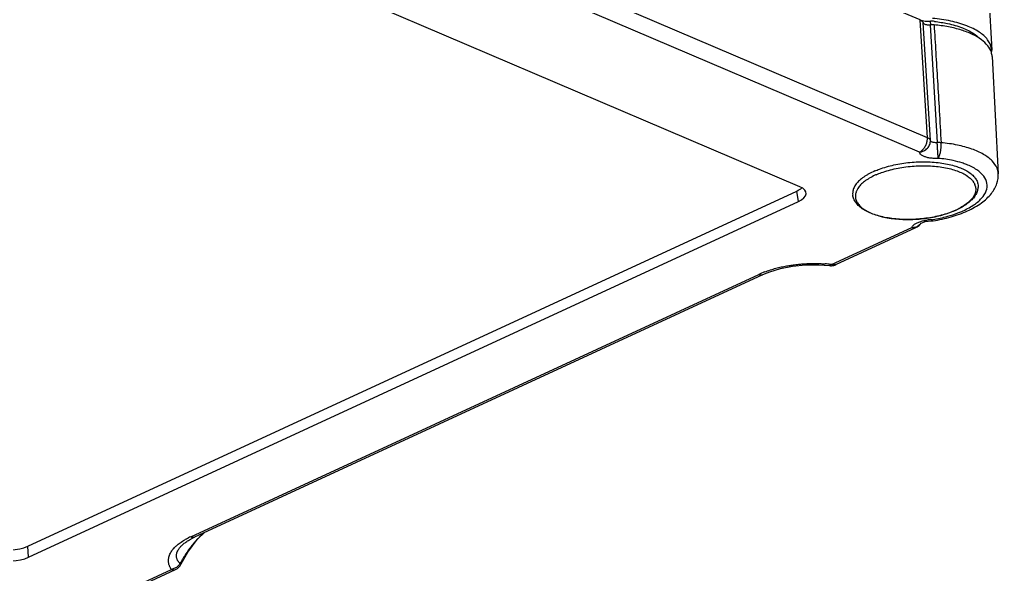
# Model space of a CAD drawing. Header units: millimetres. Extents: x -308 to 1490, y -1725 to -1095.
# Drawn here: x -212.3 to -129.8, y -1591.5 to -1544.7 of the extents above; entities that cross this region are included whole.
import ezdxf

# ---------------------------------------------------------------- set-up
doc = ezdxf.new("R2010")
doc.units = ezdxf.units.MM

# ---------------------------------------------------------------- blocks, each defined once
blk = doc.blocks.new('*u2')
for p, q in [((-6.878756855910865, 67.93869828344612), (-13.63993403911093, 64.81359354814595)), ((-6.523405179910924, 67.92625157274608), (-13.28457872511092, 64.80114851894598)), ((-1.241854589710897, 63.77578627914602), (-66.15358816301091, 33.77273200724585)), ((-14.12125882241082, 64.3399194557461), (-14.68161657601092, 63.33329539974602)), ((-1.241854589710897, 63.77578627914602), (-1.180974163510882, 62.84760595164607)), ((-1.180974163510882, 62.84760595164607), (-66.01548907101085, 32.88024315954613)), ((-14.68161657601092, 63.33329539974602), (-15.4645713673109, 62.28843137754598)), ((-15.27103906911088, 62.05635639864602), (-63.15800881691086, 39.92237121214612)), ((-14.91611266351094, 62.04371347644599), (-62.80225997921093, 39.91010838384591)), ((-15.4645713673109, 62.28843137754598), (-16.10231376321087, 61.67213069074603)), ((-14.80073493231089, 62.3028933937461), (-15.27103990531089, 62.05635821014607)), ((-14.80007246431092, 62.303291010046), (-14.80072617461099, 62.30290059194601)), ((-69.29623593541089, 39.088521139146), (-76.05741311861095, 35.96341640384617)), ((-68.94088444801093, 39.07607434124611), (-75.70206144241092, 35.95096969324595)), ((-76.45644131341089, 35.60478131094624), (-76.45498137861091, 35.60601051574622)), ((-76.0565196468109, 35.96382781674583), (-76.05741072131093, 35.96341751184605)), ((-77.10057547701092, 35.42284657874598), (-77.35402016581088, 35.40781108474584)), ((-66.15358816301091, 33.77273200724585), (-66.01548907101085, 32.88024315954613)), ((-66.28052730321099, 32.51888327004599), (-6.968791031810838, 7.207638637946047)), ((-82.48274611851093, 21.54059854634602), (-82.9983283849109, 31.41733016424587)), ((-76.34698267971089, 29.60070817324595), (-13.13255616191088, 2.623993032946146)), ((-77.25091809551088, 18.8589071042461), (-77.85054223941086, 28.8001900052459)), ((-77.27479843381093, 28.60784924284599), (-76.6756757344109, 18.66960621704607)), ((-77.02048978531093, 28.3805882922461), (-76.42106108501093, 18.43703907174586)), ((-77.02048978531093, 28.3805882922461), (-13.80606326741088, 1.403873151946073)), ((-80.46003213971096, -17.00657412665396), (-82.44421934441095, 21.00343083184612)), ((-77.30683589591092, 18.85521842074604), (-77.28602722111088, 18.53982294954608)), ((-76.42106108501093, 18.43703907174586), (-13.27395619581091, -8.51094660765375))]:
    blk.add_line(p, q)
for points in [[(-63.15800949111087, 39.92237266804614), (-63.72716003111088, 39.6911123614459), (-64.62715620711094, 39.42341265344612), (-65.65013442831093, 39.22620634064606), (-66.75215541371097, 39.11707085474609), (-67.8805527157109, 39.10729051604608), (-68.7620689209109, 39.17420615484616)], [(-76.62978969691096, 35.52372729654599), (-76.83840513301095, 35.46562162584587), (-77.10057547701092, 35.42284657874598)], [(-76.45498137861091, 35.60601051574622), (-76.50095315931082, 35.5784674863462), (-76.62978969691096, 35.52372729654599)]]:
    blk.add_lwpolyline(points)
for centre, radius, start, end in [((-13.22017546571089, 63.90572369324605), 1.0002385597, 114.8161561426982, 154.272422920997), ((-21.0393954476109, 67.34885270224606), 7.5495406851, 311.6389267926995, 315.6764512896011), ((-21.56430035661094, 67.86889837544607), 8.288423084, 315.6398993286039, 317.6894096312935), ((-17.6949012752109, 68.05959206274599), 6.6266478188, 294.7926413207977, 296.7085956339985), ((-66.00186378141086, 46.85401993734604), 7.6456113002, 290.7072812749961, 294.7392249338994), ((-68.87644535851098, 38.18004509604589), 1.0007761235, 93.83586663639944, 114.8008165913985), ((-68.87669805481084, 38.18214981384608), 0.998659222, 83.41285753300026, 93.8294794615032), ((-67.56887640311095, 50.96964424494604), 11.9724438244, 263.4196096677041, 263.8792795150017), ((-67.53331930471097, 51.31559502274604), 12.3202156188, 263.8864047812023, 265.9085438350978), ((-75.63558728951091, 35.05479649754602), 1.0023112483, 140.2729650850033, 146.7839459031073), ((-75.8294760394109, 35.13613228374606), 0.7926739748, 133.0595532366032, 143.2162149255062), ((-75.63986357971089, 35.058026068446), 0.9969582748, 114.7017632615974, 140.2586404250993), ((-77.34504402011089, 34.40834928404593), 0.9995431029, 90.52298463249811, 99.25109922269563), ((-75.28991624881087, 22.28821606814608), 13.1863769814, 99.24863898529964, 99.57253089899812), ((-77.44151787201088, 38.83365639494605), 3.5306315518, 270.5241571817998, 271.5293482504994), ((-77.44354624331083, 38.88539388874597), 3.5824048095, 271.5396933857042, 277.2058565847008), ((-76.78839533421092, 28.59686536004597), 6.465604667999999, 114.3614848537997, 114.8063857750981), ((-76.87100654871085, 28.89406717984616), 6.1488270073, 114.8059643792008, 115.2631591184995), ((-80.04953900611088, 32.73618638894595), 1.0545880646, 196.1759634324069, 200.8730234732006), ((-79.84326443691089, 32.83150129104615), 1.2821807134, 209.6811493900031, 210.8858888254981), ((-72.16956237381089, 33.35667467634607), 1.2233641524, 337.6833989452003, 341.7855628024001), ((-79.80809163771085, 32.85271871414602), 1.3232572524, 210.892529140307, 213.2790251042961), ((-75.26946195071093, 37.32134821104592), 6.3536827957, 293.7165671308994, 294.8031370155027), ((-75.23325473731086, 37.29272971774617), 6.6529201132, 293.4596448252003, 294.8010007063985), ((-81.01391373421086, 21.62060077574597), 1.4703383432, 183.1097040254021, 197.6286440645925), ((-80.96709875151089, 21.06816249264602), 1.4775224241, 175.5733787168992, 182.5354062262962), ((-76.17118720691087, 31.46978448374603), 12.9779341011, 263.5377716491008, 265.0720624315047), ((-77.05770855761091, 16.15104385654604), 2.3996655949, 90.07559263839622, 95.45972499769545)]:
    blk.add_arc(centre, radius, start, end)
for centre, major_axis, ratio, start_param, end_param in [((0.1022582687891145, 63.19859442124607), (1.994874949699996, 0.1435373561999999), 0.4420480498, 0.7097987801000001, 2.2778560511), ((0.1631386949890157, 62.27041409384606), (1.994874949699996, 0.1435373561999999), 0.4420480498, 0.7097987801000001, 2.2778560511), ((-64.8013926791109, 33.1992760448461), (2.0003479308, 0.1430106967), 0.4396613301, 2.2812152278, 3.8492724988), ((-64.66329358711084, 32.30678719714615), (2.0003479308, 0.1430106967), 0.4396613301, 8.564400535, 8.9138492079)]:
    blk.add_ellipse(centre, major_axis=major_axis, ratio=ratio, start_param=start_param, end_param=end_param)
for points, start_tangent, end_tangent in [([(-13.28457872511092, 64.80114851894598), (-13.25167584641088, 64.75103491484606), (-13.21787858011089, 64.69508740354604), (-13.18322616761088, 64.63163228214603), (-13.14842994371088, 64.55936911664605), (-13.11483561921091, 64.47735361284595), (-13.08444059781084, 64.38526148784604), (-13.05963959041094, 64.28313249304608), (-13.04300754761096, 64.17076833494605), (-13.03736999551086, 64.04799486124614), (-13.04585116701094, 63.91405028664599), (-13.07239929781088, 63.76743940574602), (-13.12216387361093, 63.60664658704616), (-13.20183759801091, 63.43017131614602), (-13.32013327951097, 63.23660888704615), (-13.48773998851095, 63.02561454114596), (-13.71584401921098, 62.79906224774606), (-14.01774739731093, 62.55834500944604), (-14.41122948701093, 62.30489784694601), (-14.71653440701095, 62.13998125524608)], (0.563349480455846, -0.826218713701238), (-0.8931811324727005, -0.4496970809275778)), ([(-14.11882144951085, 64.3407172693461), (-14.02160708601093, 64.30640535044608)], (-0.3109277204721669, 0.9504335603512654), (0.9249469305585932, -0.3800962715552954)), ([(-14.02160708601093, 64.30640535044608), (-13.82438133361086, 64.53531438924597), (-13.5708239431109, 64.70551948084596), (-13.28458236301083, 64.80114683744603)], (0.5423758795837906, 0.8401359445028583), (0.98250058761896, 0.1862594838616235)), ([(-13.28458236301083, 64.80114683744603), (-13.48714396381092, 64.84610567094614), (-13.6398847526109, 64.81349860784599)], (-0.9197507173209392, 0.3925030165331446), (-0.9099496799732936, -0.4147186756302405)), ([(-15.43495607901093, 62.28955289904604), (-15.25381938241082, 62.49488607934609), (-15.09327048921091, 62.6879949584461), (-14.95100681321094, 62.86834010464611), (-14.82474163271092, 63.03608301354609), (-14.71260012731091, 63.19145602204617), (-14.61304229821087, 63.33470844324609), (-14.52447933091082, 63.46657134324607), (-14.44519975831088, 63.58836486064592), (-14.37377251901091, 63.70126541244611), (-14.30941898291087, 63.80566141684608), (-14.25171992101093, 63.90150111964601), (-14.19993084151088, 63.98939106284604), (-14.15260379741096, 64.07130486954611), (-14.10799068771087, 64.14996190414604), (-14.06456664441089, 64.22790721594606), (-14.02159650921089, 64.30642440114605)], (0.6732796732681902, 0.7393879100741905), (0.4767823007611577, 0.8790214091140769)), ([(-13.79688916291093, 64.00823651274607), (-13.76385199241088, 63.93150689084598), (-13.73733863421091, 63.84569668334598), (-13.72013503521089, 63.75011517334599), (-13.71518253131092, 63.64387624394601), (-13.72611692111093, 63.525547768146), (-13.75770110121096, 63.39366613654613), (-13.8161341463109, 63.24677774214604), (-13.90947702501091, 63.08352377804601), (-14.04765160911086, 62.90347076844614), (-14.24185388281091, 62.70751228894596), (-14.50486171921091, 62.49658850184608), (-14.80006966481085, 62.30328632204612)], (0.4401346408972349, -0.8979317891033051), (-0.85855744617034, -0.5127173798745894)), ([(-14.02159650921089, 64.30642440114605), (-13.98662151681094, 64.2718737623461), (-13.95018608581097, 64.23282581584601), (-13.91216135771094, 64.18793799964601), (-13.87306458981095, 64.13608674154614), (-13.83403631441092, 64.07635257934612), (-13.79688916291093, 64.00823651274607)], (0.7248728752648458, -0.688882656702341), (0.4401346408461494, -0.8979317891283453)), ([(-14.91611266351094, 62.04371347644599), (-15.05657433201088, 62.08415242394597), (-15.18783716181088, 62.08253636154609), (-15.27101713631089, 62.05630855664606)], (-0.9197507173217401, 0.3925030165312681), (-0.9090277689848938, -0.4167355458973312)), ([(-63.29842364601097, 39.70232198594613), (-63.78443621001088, 39.53391840654604), (-64.25599171101089, 39.39753524154594), (-64.70985586971085, 39.28799976084611), (-65.14108722751087, 39.20177452404596), (-65.54554782671096, 39.13553099074602), (-65.92105050661087, 39.08588931464601), (-66.26656482301098, 39.04985125954613), (-66.5824990046109, 39.02477049314598), (-66.87072434151094, 39.00836345824609), (-67.13358152371086, 38.99877104344614), (-67.37286116311088, 38.99451382894586), (-67.58992626241093, 38.9943787839461), (-67.78673872041088, 38.9973598375459), (-67.96596413391092, 39.00266736914591), (-68.12959818681088, 39.00968791714604), (-68.27824566331094, 39.01788237414598), (-68.4123509223109, 39.02677603124607)], (-0.9349905040772101, -0.35467274674754), (-0.9974415624152124, 0.07148656913504661)), ([(-62.80225997921093, 39.91010838384591), (-62.94272171031093, 39.9505473431459), (-63.07398453351095, 39.94893126004604), (-63.15759000341097, 39.92250802404624)], (-0.9197507029967715, 0.3925030500989065), (-0.9084606949866711, -0.4179702928012165)), ([(-69.2961916764109, 39.08842403534595), (-69.14359022501083, 39.12103324864597), (-68.9408842593109, 39.07607442854601)], (0.9099392342927948, 0.4147415941217408), (0.9197507172620366, -0.392503016671171)), ([(-68.9408842593109, 39.07607442854601), (-68.8282102715109, 39.16483105694601), (-68.76235765991089, 39.17220730144595)], (0.597714634616592, 0.8017089344426404), (0.9956919417468917, -0.0927230130027318)), ([(-76.30710367201084, 35.49606551704619), (-76.61866075241085, 35.4001249512462)], (-0.9345141132629388, -0.3559260767524395), (-0.9713626749221891, -0.2376016703813541)), ([(-76.06869074931092, 35.89618069874609), (-76.37068066441088, 35.71529511424615)], (-0.9436510686666686, -0.3309420804374304), (-0.730637209232376, -0.6827658958128514)), ([(-75.70206144241092, 35.95096969324595), (-75.84073403421087, 35.76676033074591), (-76.04948001621085, 35.61618205734612), (-76.30710367201084, 35.49606551704619)], (-0.4122275664185279, -0.911080914894313), (-0.9345141132389454, -0.3559260768154358)), ([(-75.70206144251085, 35.95096969314591), (-76.06869074931092, 35.89618069874609)], (-0.99966191615242, 0.02600102679649999), (-0.9436510686503718, -0.3309420804838991)), ([(-75.70206144251085, 35.95096969314591), (-75.90482897561094, 35.99592849214605), (-76.0564731272109, 35.96372495104606)], (-0.9197507173404994, 0.3925030164873095), (-0.9111573316853132, -0.4120586328619997)), ([(-77.5057316105109, 35.39489249034614), (-79.02005593311094, 35.05747889804616), (-80.39979020621092, 34.55451955674607), (-81.57646308391088, 33.8825672008461), (-82.42358783181089, 33.08533570274608), (-82.88290361911083, 32.24907777934595), (-82.9983283849109, 31.41733016424587)], (-0.98699943169873, -0.1607237438164765), (0.05213072838169087, -0.9986402691451985)), ([(-79.5940801636109, 34.72973594284599), (-79.9213859593109, 34.59651006384593), (-80.89127652361094, 34.08051822494599), (-81.59263732721092, 33.49214463754606), (-81.98582498481085, 32.86441068014619), (-82.04936535971092, 32.231734209146), (-81.77973839061087, 31.62913706084601), (-81.19164969861083, 31.08967459174596), (-80.31837488911094, 30.64359033304618), (-79.94843200211096, 30.51225790634589)], (-0.933817488975852, -0.3577497690884437), (0.9519390759079109, -0.3062874397679289)), ([(-77.48275819551088, 35.29098431534612), (-78.73416519451087, 35.01268382354601), (-79.5940801636109, 34.72973594284599)], (-0.9860750963919809, -0.1663006442427265), (-0.9338174889741961, -0.3577497690927658)), ([(-79.45540657141089, 34.48678002694601), (-78.95124904791089, 34.69162595564603), (-78.3539591865109, 34.88391414514626), (-77.71949931101096, 35.040512125546), (-77.05793332471092, 35.15965555114599), (-76.37977773711089, 35.23985968724605), (-75.69581794541091, 35.28002796174587), (-75.01692737021096, 35.27950317264595), (-74.35386059051086, 35.23807392484605), (-73.71706525681088, 35.15593112414604), (-73.11654279301092, 35.03357360204609), (-72.56184050371087, 34.87168018124612), (-72.06234007901094, 34.67105743824595), (-71.62809130641097, 34.43308792954622), (-71.27069694891088, 34.16151096434623), (-71.00124325551087, 33.86491924594611), (-70.82326329691091, 33.55384760364586), (-70.73282751531087, 33.23561418494592)], (0.9109567398250089, 0.4125019008045794), (0.1495291042883003, -0.9887573246104115)), ([(-71.00749693721093, 32.9742825079461), (-70.95269736181092, 33.28311095484605), (-70.99242995601094, 33.58693875534595), (-71.12595457671091, 33.88010617224609), (-71.35078391291097, 34.1571520513462), (-71.66272981941086, 34.41291555214593), (-72.0559813343109, 34.64263228454615), (-72.52321292581087, 34.84202306034604), (-73.05572095341097, 35.00737360684616), (-73.64358580021087, 35.13560375604607), (-74.2758566563109, 35.22432482294607), (-74.94075551201092, 35.27188410204599), (-75.62589655961085, 35.27739565374623), (-76.31851691781094, 35.24075680844612), (-77.00571437971087, 35.16265007844595), (-77.67468775691088, 35.04453044434604), (-78.31297534111093, 34.88859825144596), (-78.90868704231093, 34.69775822144584), (-79.45072587861091, 34.47556534294608)], (0.3121256743681813, 0.9500408219651448), (-0.907726234779761, -0.4195629663025067)), ([(-77.47662722191092, 35.38764034844598), (-77.50465540471089, 35.38863603774598)], (-0.962833464351822, 0.2700957606558625), (-0.9855257938130162, -0.1695255429993502)), ([(-77.40921915691092, 35.3031725827459), (-77.47662722191092, 35.38764034844598)], (-0.4842966373162229, 0.874903861623778), (-0.962833464906204, 0.2700957586796094)), ([(-77.40921915691092, 35.30317258284595), (-77.3630179375109, 35.40521050764619)], (0.2550966984846935, 0.9669155466855466), (0.9999724021011467, 0.007429336179136687)), ([(-77.3630179375109, 35.40521050764619), (-77.35589846311098, 35.40367317154596)], (0.9999724021504787, 0.00742932953917734), (0.9246158066805575, -0.3809010501908098)), ([(-76.61866075241085, 35.4001249512462), (-76.99418857281091, 35.33128332444608)], (-0.9713626749039814, -0.2376016704557906), (-0.9921212532194804, -0.1252813589893073)), ([(-81.29931836071091, 32.47776371274608), (-81.26230357041084, 32.77746007124597), (-81.15173520381097, 33.08329645274603), (-80.96242956901085, 33.3906050443461), (-80.6949159469109, 33.6898084732461), (-80.35641916761085, 33.97174025744607), (-79.9557939345109, 34.231286088346), (-79.5010608130109, 34.46589336504599)], (0.006893039470127825, 0.9999762427212275), (0.9077262347742936, 0.4195629663143357)), ([(-81.06237660711088, 32.44239057534605), (-81.1021092013109, 32.74621837584618), (-81.04730962591088, 33.05504682274614), (-80.89899869341093, 33.36312302644592), (-80.65993915571096, 33.66470811014597), (-80.33458423981085, 33.95418411444598), (-79.92899469221095, 34.22615864904606), (-79.49518114021089, 34.45480285774602)], (-0.2781285300284047, 0.9605438671837111), (0.9043494320434532, 0.4267928124543378)), ([(-71.98090991551089, 31.49184976164588), (-71.96344262271089, 31.50199862754607), (-71.55355970261087, 31.77238709884614), (-71.21993251071092, 32.05994640504605), (-70.96826950051093, 32.35975632664599), (-70.80287669621089, 32.66668703274604), (-70.7265840143109, 32.97548685384618), (-70.73286077481089, 33.235609782746)], (0.865653111524071, 0.5006442754178806), (-0.14857075960001, 0.9889017794462077)), ([(-79.81266419681094, 30.92895518184605), (-79.91484325941087, 30.97118624424593), (-80.34711910041085, 31.18535464574597), (-80.70519043011097, 31.42673817014611), (-80.98293054891087, 31.69120667844618), (-81.1755872463109, 31.97423504104609), (-81.27986411281097, 32.27098056424597), (-81.29923297951098, 32.47776491634613)], (-0.9283987768462312, 0.3715854022299879), (0.006151576087018297, 0.9999810788768184)), ([(-80.95721595781094, 32.19660020364608), (-81.0349169169109, 32.36043865574607)], (-0.4951410302721279, 0.8688126150908815), (-0.3558513979627256, 0.9345425525720987)), ([(-72.60408068441086, 31.55376398774615), (-72.12581187091098, 31.80317068164595), (-71.72022232331085, 32.07514521624626), (-71.39486740741097, 32.36462122054604), (-71.15580786971088, 32.66620630424586), (-71.03782852091092, 32.89213368184619)], (0.9077262347823521, 0.4195629662969009), (0.3792846353373713, 0.9252800470111724)), ([(-82.99710196401088, 31.4174003249459), (-82.8975645014109, 30.96435659644612), (-82.48045537671089, 30.34279736904614), (-81.76112590691093, 29.79310021554602), (-80.77285026741094, 29.34069273544605), (-79.5613463095109, 29.00650344704627), (-78.18265622721094, 28.8059911807461)], (0.05711062569239646, -0.9983678562699337), (0.9959557371173645, -0.08984525420414316)), ([(-72.71393115311093, 31.50425723614603), (-73.14611952081088, 31.33157110934599), (-73.74183122201089, 31.14073107924605), (-74.38011880621093, 30.9847988863462), (-75.04909218341083, 30.86667925224606), (-75.73628964531088, 30.78857252224589), (-76.42891000351085, 30.75193367694601), (-77.11405105111089, 30.75744522864602), (-77.77894990681091, 30.80500450774616), (-78.41122076291083, 30.89372557464594), (-78.99908560961092, 31.02195572384608), (-79.53159363731095, 31.18730627034597), (-79.99882522881092, 31.38669704614585), (-80.39207674361091, 31.61641377854608), (-80.70402265021096, 31.87217727934603), (-80.91434567341093, 32.12662521844595)], (-0.9155192647120802, -0.4022741303403092), (-0.5485874895251115, 0.8360931564942602)), ([(-72.4425680605109, 31.25340741274613), (-71.98090991551089, 31.49184976164588)], (0.9077262348025309, 0.4195629662532439), (0.8656531115595631, 0.5006442753565117)), ([(-72.5847069053109, 31.18973533684607), (-72.98273804691087, 31.03086691914586), (-73.57471012381086, 30.83818487624603), (-74.20835548461093, 30.67865812724585), (-74.87283228171088, 30.55501621904614), (-75.55677113281092, 30.46937469894601), (-76.24846965451093, 30.42319891714601), (-76.93609269341084, 30.41727895414601), (-77.60787482851094, 30.45171610194598), (-78.25232168151092, 30.52592113154606), (-78.85840658781092, 30.63862437424586), (-79.4157592667109, 30.78789744634605), (-79.81266419681094, 30.92895518184605)], (-0.9172991117236948, -0.3981988694495764), (-0.928398776854755, 0.3715854022086913)), ([(-79.94843200211096, 30.51225790634589), (-79.20595005171083, 30.31463231174598), (-77.92949701121086, 30.12282572804588)], (0.9519390759087363, -0.3062874397653637), (0.9959557370852441, -0.08984525456020558)), ([(-77.92949701241093, 30.12282572814593), (-78.02311779671084, 29.94629468654603), (-78.10162864601091, 29.70093430104589), (-78.15751077541097, 29.41022578374623), (-78.18540628041092, 29.10204515954615), (-78.18265622771094, 28.80599118034615)], (-0.5861102141984529, -0.8102313353680194), (0.0648642521687934, -0.99789409698153)), ([(-77.92949701121086, 30.12282572804588), (-77.50755046041093, 30.12475092514615), (-77.14042069301092, 30.08143122444608), (-76.85560274301088, 30.00891212124611), (-76.62926529161086, 29.91048045004595), (-76.45078070551097, 29.77620425464602), (-76.34698267971089, 29.60070817324595)], (0.9979093162384608, 0.06462968794979315), (0.2555739994851855, -0.9667894966264097)), ([(-77.92949701241093, 30.12282572814593), (-77.9187176278109, 29.88879646554597), (-77.89995519381091, 29.55598190194587), (-77.87601239271089, 29.17409817544603), (-77.8504660210109, 28.80019573354593)], (0.05457542954882449, -0.9985096506742244), (0.07469459965831499, -0.997206456448154)), ([(-76.34698267971089, 29.60070817324595), (-76.71889939181085, 29.49251711954616), (-77.02537567181093, 29.26622426824611), (-77.22042502261093, 28.95578449514596), (-77.27478032321085, 28.60777895534602)], (-0.9948564566914456, -0.1012947707403587), (0.05817374990985655, -0.998306473394531)), ([(-76.34698267971089, 29.60070817324595), (-76.56918406501097, 29.45369787974596), (-76.76395006701091, 29.23499826934608), (-76.91264842111093, 28.96548910344609), (-77.00094610431086, 28.6711858490462), (-77.02048978531093, 28.3805882922461)], (-0.9077262347702385, -0.4195629663231087), (0.0568880216089645, -0.9983805652141963)), ([(-78.18265622771094, 28.80599118034615), (-78.07410786071091, 28.79860253194602), (-77.96290694931088, 28.79666250224591), (-77.8504660210109, 28.80019573354593)], (0.9955657046725227, -0.09406873912147137), (0.998458338822383, 0.05550626663763059)), ([(-77.58994408951082, 18.86317175794602), (-77.72926958741084, 21.19772499644614), (-77.87216758061084, 23.59378415154606), (-78.02180930891097, 26.10477412694604), (-78.18265622721094, 28.8059911807461)], (-0.05959338178788059, 0.9982227350882588), (-0.05941506036593956, 0.9982333648008926)), ([(-77.85054223941086, 28.8001900052459), (-77.6949716795109, 28.80277385564614), (-77.55799435731092, 28.78742830184592), (-77.45612340601087, 28.76145950444607), (-77.37809864331086, 28.72663056544616), (-77.3138651229109, 28.67647368244616), (-77.27479843381093, 28.60784924284599)], (0.9967242436942098, 0.08087510143551982), (0.2470335422434974, -0.9690069292872112)), ([(-77.27478032321085, 28.60777895534602), (-77.22976026361096, 28.52304706814584), (-77.14375604271083, 28.44620836104605), (-77.02048979091091, 28.38058829464603)], (0.261589315139209, -0.9651792736093124), (0.9217118993465708, -0.387875204934444)), ([(-82.44317479341089, 21.00280170844599), (-82.42674005771084, 20.84375552174606), (-82.10146678551098, 20.11963153184615), (-81.39204586911092, 19.47209897354605), (-80.33797188811093, 18.93720699694586), (-78.99792679651091, 18.5447338738461), (-77.44659081791087, 18.31653590754604)], (0.04506708506125916, -0.9989839627562003), (0.9962731814150693, -0.08625397378148159)), ([(-82.41520408301096, 21.17531412434619), (-82.11186279841093, 20.62032895894595)], (0.303204294515834, -0.9529255772551998), (0.6183801344491608, -0.7858791314945562)), ([(-82.11186279841093, 20.62032895894595), (-81.57742351781087, 20.11276160674606), (-80.82971148231093, 19.66966785694603), (-79.89370379381091, 19.30597755364602), (-78.80101356941088, 19.03404189194589), (-77.58994408981096, 18.86317175794602)], (0.6183801344251336, -0.7858791315134622), (0.9956030777635995, -0.093672362773917)), ([(-77.63183016441087, 18.57430870024609), (-78.72827211341087, 18.75162967614597), (-79.97745164671085, 19.11734193064603), (-80.95476614021084, 19.61304047044609), (-81.38926182431089, 19.95916346264607)], (-0.9936293740818588, 0.1126972358209986), (-0.7168214286354397, 0.6972567959145665)), ([(-77.58994408981096, 18.86317175794602), (-77.42250058811089, 18.85439936824605), (-77.25091809601088, 18.85890710414606)], (0.995603077774729, -0.0936723626556247), (0.9979246701838289, 0.0643921783953345)), ([(-76.6756757344109, 18.66960621704607), (-76.7188095268109, 18.73964468714621), (-76.80726822981092, 18.79818457784586), (-76.93553289171098, 18.83882271194602), (-77.08903616141095, 18.85915126654618), (-77.25091809601088, 18.85890710414606)], (-0.2562464967623032, 0.9666114694628071), (-0.9979246701977011, -0.06439217818034615)), ([(-76.84210038841093, 18.54093588414617), (-76.94566822171089, 18.54810853054596), (-77.06087453251087, 18.55070736294601)], (-0.9956817405903533, 0.09283249137540416), (-0.9999990587537538, -0.001372039214644518)), ([(-76.46139974631092, 18.46184605944609), (-76.46991110621093, 18.46481633034591), (-76.61774883691089, 18.50625481704628), (-76.84210038841093, 18.54093588414617)], (-0.9428863431515093, 0.3331146107548787), (-0.9956817406094008, 0.09283249117110975)), ([(-76.42106108501093, 18.43703907174586), (-76.59252114441085, 18.54202438624611), (-76.6756757344109, 18.66960621704607)], (-0.9197507173364453, 0.3925030164968091), (-0.2562464966634453, 0.9666114694890141))]:
    blk.add_spline(points, degree=3, dxfattribs=dict(start_tangent=start_tangent, end_tangent=end_tangent))
blk = doc.blocks.new('*u5')
blk.add_blockref('*u2', (117.0678968898583, 134.1036109797551))

msp = doc.modelspace()

# ---------------------------------------------------------------- block references
at = {"rotation": 180}
msp.add_blockref('*u5', (-95.72897806474288, -1392.218027108963), dxfattribs=at)

doc.saveas('drawing.dxf')
